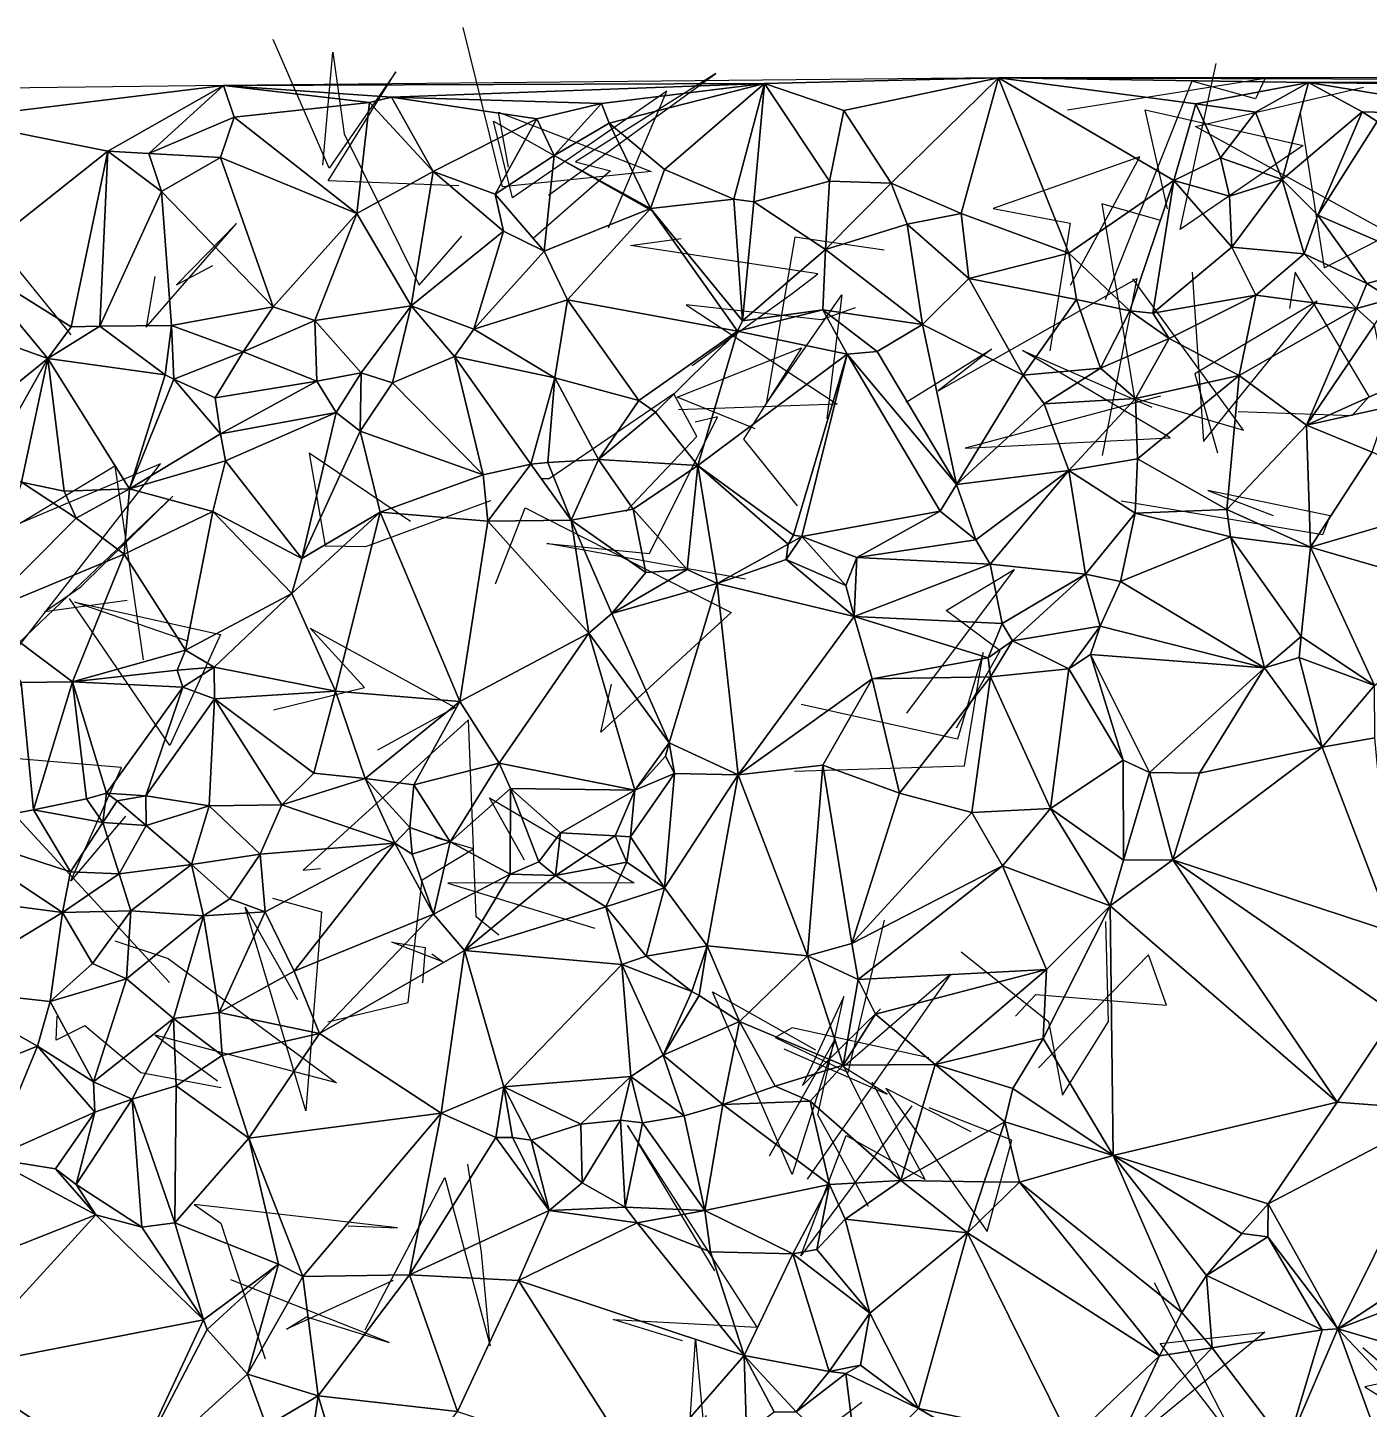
# Model space of a CAD drawing. Header units: metres. Extents: x -15.7 to 15.3, y -15.5 to 15.4.
# Drawn here: x -9.55 to 1.58, y 3.94 to 15.4 of the extents above; entities that cross this region are included whole.
import ezdxf

# ---------------------------------------------------------------- set-up
doc = ezdxf.new("R2010")
doc.units = ezdxf.units.M
doc.layers.add('CRACKS', color=1, linetype='Continuous')
doc.layers.add('STREET_MESH', color=7, linetype='Continuous')

msp = doc.modelspace()

# ---------------------------------------------------------------- linework, layer by layer
at = {"layer": 'CRACKS'}
for points in [[(-5.563, 14.245, 0.1), (-5.646, 14.701, 0.1), (-4.382, 14.21, 0.1), (-5.614, 14.081, 0.1), (-5.94, 15.403, 0.1)], [(-5.976, 14.09, 0.1), (-7.06, 14.131, 0.1), (-6.499, 15.037, 0.1), (-7.052, 14.238, 0.1), (-7.517, 15.304, 0.1)], [(-7.105, 14.261, 0.1), (-7.022, 15.198, 0.1), (-6.927, 14.521, 0.1), (-6.304, 13.267, 0.1), (-5.951, 13.672, 0.1)], [(-5.231, 14.014, 0.1), (-3.845, 15.022, 0.1), (-5.008, 14.291, 0.1), (-4.719, 14.216, 0.1), (-5.36, 13.654, 0.1)], [(-0.098, 13.9, 0.1), (-0.284, 14.721, 0.1), (1.028, 14.424, 0.1), (0.007, 13.728, 0.1), (0.305, 15.104, 0.1)], [(-0.927, 14.722, 0.1), (0.713, 14.983, 0.1), (0.632, 14.811, 0.1), (0.104, 14.96, 0.1), (-0.616, 13.144, 0.1)], [(1.001, 14.693, 0.1), (1.2, 13.41, 0.1), (1.751, 13.693, 0.1), (0.133, 14.583, 0.1), (1.526, 14.908, 0.1)], [(-4.735, 13.743, 0.1), (-4.252, 14.876, 0.1), (-5.531, 13.992, 0.1), (-5.688, 14.626, 0.1), (-4.36, 13.875, 0.1)], [(-10.856, 14.071, 0.1), (-10.058, 13.77, 0.1), (-10.567, 12.775, 0.1), (-10.473, 14.432, 0.1), (-9.195, 12.855, 0.1)], [(-0.902, 13.266, 0.1), (-0.327, 14.332, 0.1), (-1.543, 13.904, 0.1), (-0.906, 13.781, 0.1), (-1.075, 12.721, 0.1)], [(-0.164, 13.805, 0.1), (-0.642, 13.942, 0.1), (-0.372, 12.329, 0.1), (0.532, 12.063, 0.1), (-0.387, 13.32, 0.1)], [(-8.498, 13.338, 0.1), (-8.57, 12.919, 0.1), (-7.82, 13.777, 0.1), (-8.317, 13.269, 0.1), (-8.015, 13.429, 0.1)], [(-4.042, 12.601, 0.1), (-3.21, 13.197, 0.1), (-2.999, 13.362, 0.1), (-4.553, 13.597, 0.1), (-4.133, 13.655, 0.1)], [(-2.447, 13.558, 0.1), (-3.188, 13.665, 0.1), (-3.428, 12.284, 0.1), (-2.8, 13.188, 0.1), (-2.924, 12.159, 0.1)], [(-2.267, 12.297, 0.1), (-1.557, 12.737, 0.1), (-2.001, 12.391, 0.1), (-0.354, 13.322, 0.1), (-0.64, 11.854, 0.1)], [(0.107, 13.376, 0.1), (0.199, 11.969, 0.1), (1.144, 13.133, 0.1), (0.127, 12.531, 0.1), (0.317, 11.876, 0.1)], [(0.488, 12.219, 0.1), (1.433, 12.186, 0.1), (1.574, 12.343, 0.1), (0.96, 13.375, 0.1), (0.913, 13.074, 0.1)], [(-2.69, 13.079, 0.1), (-2.972, 12.979, 0.1), (-4.09, 13.104, 0.1), (-2.839, 12.28, 0.1), (-4.154, 12.234, 0.1)], [(-3.519, 12.075, 0.1), (-4.164, 12.337, 0.1), (-3.133, 12.747, 0.1), (-3.614, 11.99, 0.1), (-3.17, 11.437, 0.1)], [(-0.156, 12.346, 0.1), (-1.777, 11.914, 0.1), (-0.077, 12.002, 0.1), (-1.3, 12.726, 0.1), (-0.227, 12.256, 0.1)], [(-4.59, 11.39, 0.1), (-4.001, 12.013, 0.1), (-4.193, 12.366, 0.1), (-5.227, 11.661, 0.1), (-5.289, 11.662, 0.1)], [(-3.598, 10.829, 0.1), (-5.245, 11.125, 0.1), (-4.394, 11.041, 0.1), (-3.832, 12.176, 0.1), (-4.015, 12.13, 0.1)], [(-6.378, 11.308, 0.1), (-7.217, 11.874, 0.1), (-7.086, 11.104, 0.1), (-6.747, 11.099, 0.1), (-5.711, 11.482, 0.1)], [(-9.636, 10.258, 0.1), (-8.451, 11.784, 0.1), (-9.62, 11.289, 0.1), (-8.829, 11.769, 0.1), (-8.593, 10.159, 0.1)], [(-8.727, 10.651, 0.1), (-9.412, 10.559, 0.1), (-9.111, 10.766, 0.1), (-8.348, 11.516, 0.1), (-9.624, 10.301, 0.1)], [(-0.483, 11.477, 0.1), (1.19, 11.198, 0.1), (1.25, 11.353, 0.1), (0.236, 11.563, 0.1), (0.778, 11.357, 0.1)], [(-5.671, 10.79, 0.1), (-5.427, 11.419, 0.1), (-3.717, 10.552, 0.1), (-4.799, 9.559, 0.1), (-4.709, 9.959, 0.1)], [(-1.848, 9.597, 0.1), (-1.487, 10.233, 0.1), (-1.935, 10.568, 0.1), (-1.371, 10.909, 0.1), (-2.262, 9.717, 0.1)], [(-8.233, 10.318, 0.1), (-9.16, 10.638, 0.1), (-7.952, 10.369, 0.1), (-8.374, 9.449, 0.1), (-9.204, 10.669, 0.1)], [(-7.512, 9.744, 0.1), (-6.759, 9.931, 0.1), (-7.209, 10.421, 0.1), (-6.006, 9.764, 0.1), (-6.65, 9.41, 0.1)], [(-3.192, 9.236, 0.1), (-1.783, 9.281, 0.1), (-1.628, 10.221, 0.1), (-1.841, 9.503, 0.1), (-3.136, 9.788, 0.1)], [(-5.645, 7.877, 0.1), (-5.832, 8.028, 0.1), (-5.896, 9.663, 0.1), (-7.267, 8.414, 0.1), (-7.122, 8.43, 0.1)], [(-8.742, 8.864, 0.1), (-9.194, 8.327, 0.1), (-8.773, 9.266, 0.1), (-10.129, 9.379, 0.1), (-8.377, 7.484, 0.1)], [(-5.432, 8.499, 0.1), (-5.721, 9.014, 0.1), (-4.522, 8.31, 0.1), (-6.068, 8.307, 0.1), (-4.849, 7.934, 0.1)], [(-7.062, 7.157, 0.1), (-6.395, 7.318, 0.1), (-6.28, 8.334, 0.1), (-5.855, 8.593, 0.1), (-6.173, 8.687, 0.1)], [(-7.521, 8.183, 0.1), (-7.116, 8.07, 0.1), (-7.245, 6.42, 0.1), (-7.749, 8.108, 0.1), (-7.313, 7.343, 0.1)], [(-2.078, 6.859, 0.1), (-3.212, 7.107, 0.1), (-3.353, 7.028, 0.1), (-2.747, 6.736, 0.1), (-2.445, 8, 0.1)], [(-1.81, 7.737, 0.1), (-1.086, 7.161, 0.1), (-0.968, 6.549, 0.1), (-0.588, 7.159, 0.1), (-0.611, 7.989, 0.1)], [(-8.83, 7.828, 0.1), (-8.388, 7.683, 0.1), (-6.991, 6.652, 0.1), (-8.495, 7.047, 0.1), (-7.979, 6.667, 0.1)], [(-6.201, 7.722, 0.1), (-6.109, 7.654, 0.1), (-6.532, 7.817, 0.1), (-6.254, 7.774, 0.1), (-6.278, 7.482, 0.1)], [(-1.358, 7.204, 0.1), (-1.19, 7.385, 0.1), (-0.108, 7.297, 0.1), (-0.257, 7.714, 0.1), (-1.167, 6.777, 0.1)], [(-3.28, 6.934, 0.1), (-2.423, 6.558, 0.1), (-2.789, 6.784, 0.1), (-1.896, 7.555, 0.1), (-3.088, 5.853, 0.1)], [(-3.399, 6.045, 0.1), (-2.855, 7.013, 0.1), (-3.21, 5.892, 0.1), (-3.873, 7.405, 0.1), (-3.017, 6.924, 0.1)], [(-2.578, 5.625, 0.1), (-2.999, 6.386, 0.1), (-2.782, 7.367, 0.1), (-3.125, 6.63, 0.1), (-2.48, 7.264, 0.1)], [(-7.948, 6.609, 0.1), (-8.613, 6.734, 0.1), (-9.077, 7.125, 0.1), (-9.315, 7.006, 0.1), (-9.308, 7.204, 0.1)], [(-2.22, 6.46, 0.1), (-3.14, 5.216, 0.1), (-2.764, 6.215, 0.1), (-2.108, 5.849, 0.1), (-2.548, 6.657, 0.1)], [(-1.726, 6.244, 0.1), (-2.434, 6.605, 0.1), (-1.594, 5.418, 0.1), (-1.389, 6.176, 0.1), (-2.075, 6.443, 0.1)], [(-4.121, 4.512, 0.1), (-4.695, 4.69, 0.1), (-3.502, 4.625, 0.1), (-4.578, 6.298, 0.1), (-3.856, 5.092, 0.1)], [(-6.754, 4.603, 0.1), (-6.093, 5.866, 0.1), (-5.716, 4.471, 0.1), (-5.789, 5.245, 0.1), (-5.901, 5.976, 0.1)], [(-6.894, 5.465, 0.1), (-6.485, 5.45, 0.1), (-8.172, 5.643, 0.1), (-7.951, 5.489, 0.1), (-7.581, 4.364, 0.1)], [(-6.52, 5.012, 0.1), (-7.406, 4.61, 0.1), (-7.239, 4.711, 0.1), (-6.555, 4.497, 0.1), (-7.868, 5.017, 0.1)], [(-0.209, 4.997, 0.1), (0.479, 3.657, 0.1), (-0.16, 4.49, 0.1), (0.71, 4.583, 0.1), (-0.602, 3.511, 0.1)], [(-3.925, 3.893, 0.1), (-4.072, 3.653, 0.1), (-4.013, 4.522, 0.1), (-3.879, 3.063, 0.1), (-2.633, 4.004, 0.1)], [(1.375, 3.671, 0.1), (3.073, 4.46, 0.1), (1.539, 4.13, 0.1), (2.846, 3.313, 0.1), (1.522, 4.455, 0.1)]]:
    msp.add_polyline3d(points, dxfattribs=at)
at = {"layer": 'STREET_MESH'}
for points in [[(-13.435, 14.857), (-10.214, 14.643), (-7.928, 14.924)], [(-10.214, 14.643), (-8.887, 14.378), (-7.928, 14.924)], [(-8.887, 14.378), (-8.548, 14.358), (-7.928, 14.924)], [(-8.548, 14.358), (-7.84, 14.66), (-7.928, 14.924)], [(-3.44, 14.939), (-1.499, 14.987), (-7.928, 14.924)], [(-6.534, 14.825), (-3.44, 14.939), (-7.928, 14.924)], [(-6.717, 14.782), (-6.534, 14.825), (-7.928, 14.924)], [(-7.84, 14.66), (-6.717, 14.782), (-7.928, 14.924)], [(-6.534, 14.825), (-4.793, 14.774), (-3.44, 14.939)], [(-4.793, 14.774), (-4.73, 14.611), (-3.44, 14.939)], [(-4.73, 14.611), (-4.27, 14.227), (-3.44, 14.939)], [(-4.27, 14.227), (-3.695, 13.981), (-3.44, 14.939)], [(-3.44, 14.939), (-3.695, 13.981), (-3.53, 13.958)], [(-2.903, 14.128), (-3.44, 14.939), (-3.53, 13.958)], [(-2.784, 14.716), (-1.499, 14.987), (-3.44, 14.939)], [(-2.903, 14.128), (-2.784, 14.716), (-3.44, 14.939)], [(-2.784, 14.716), (-2.39, 14.112), (-1.499, 14.987)], [(-2.39, 14.112), (-1.809, 13.861), (-1.499, 14.987)], [(-1.809, 13.861), (-0.918, 13.533), (-1.499, 14.987)], [(-1.499, 14.987), (7.733, 14.96), (13.707, 14.992)], [(0.137, 14.77), (-1.499, 14.987), (-0.047, 14.135)], [(-1.499, 14.987), (0.137, 14.77), (1.072, 14.948)], [(-1.499, 14.987), (-0.918, 13.533), (-0.047, 14.135)], [(7.733, 14.96), (-1.499, 14.987), (1.072, 14.948)], [(0.137, 14.77), (0.631, 14.702), (1.072, 14.948)], [(0.631, 14.702), (0.853, 14.143), (1.072, 14.948)], [(0.853, 14.143), (1.516, 14.703), (1.072, 14.948)], [(5.267, 14.89), (7.733, 14.96), (1.072, 14.948)], [(2.753, 14.671), (5.267, 14.89), (1.072, 14.948)], [(1.516, 14.703), (2.753, 14.671), (1.072, 14.948)], [(-6.717, 14.782), (-6.19, 14.21), (-6.534, 14.825)], [(-5.33, 14.646), (-4.793, 14.774), (-6.534, 14.825)], [(-6.19, 14.21), (-5.33, 14.646), (-6.534, 14.825)], [(-6.717, 14.782), (-7.84, 14.66), (-6.823, 13.862)], [(-6.19, 14.21), (-6.717, 14.782), (-6.823, 13.862)], [(-5.33, 14.646), (-5.185, 14.342), (-4.793, 14.774)], [(-5.185, 14.342), (-4.73, 14.611), (-4.793, 14.774)], [(-2.903, 14.128), (-2.39, 14.112), (-2.784, 14.716)], [(0.341, 14.324), (0.137, 14.77), (-0.047, 14.135)], [(0.341, 14.324), (0.631, 14.702), (0.137, 14.77)], [(0.853, 14.143), (0.631, 14.702), (0.341, 14.324)], [(0.853, 14.143), (1.148, 13.848), (1.516, 14.703)], [(1.516, 14.703), (1.148, 13.848), (1.641, 14.625)], [(1.516, 14.703), (1.641, 14.625), (2.753, 14.671)], [(-8.887, 14.378), (-10.214, 14.643), (-10.049, 13.458)], [(-7.84, 14.66), (-8.548, 14.358), (-7.952, 14.327)], [(-6.823, 13.862), (-7.84, 14.66), (-7.952, 14.327)], [(-5.33, 14.646), (-6.19, 14.21), (-5.676, 14.022)], [(-5.185, 14.342), (-5.33, 14.646), (-5.676, 14.022)], [(-4.73, 14.611), (-5.185, 14.342), (-4.386, 13.904)], [(-4.27, 14.227), (-4.73, 14.611), (-4.386, 13.904)], [(1.641, 14.625), (1.148, 13.848), (2.112, 13.431)], [(-9.191, 12.922), (-8.887, 14.378), (-10.049, 13.458)], [(-9.191, 12.922), (-8.953, 12.928), (-8.887, 14.378)], [(-8.953, 12.928), (-8.443, 14.044), (-8.887, 14.378)], [(-8.443, 14.044), (-8.548, 14.358), (-8.887, 14.378)], [(-8.548, 14.358), (-8.443, 14.044), (-7.952, 14.327)], [(-8.443, 14.044), (-7.515, 13.086), (-7.952, 14.327)], [(-7.515, 13.086), (-6.823, 13.862), (-7.952, 14.327)], [(-5.269, 13.55), (-5.185, 14.342), (-5.676, 14.022)], [(-5.185, 14.342), (-5.269, 13.55), (-4.386, 13.904)], [(0.415, 14.004), (0.341, 14.324), (-0.047, 14.135)], [(0.415, 14.004), (0.853, 14.143), (0.341, 14.324)], [(-6.371, 13.096), (-6.19, 14.21), (-6.823, 13.862)], [(-6.371, 13.096), (-5.605, 13.714), (-6.19, 14.21)], [(-6.19, 14.21), (-5.605, 13.714), (-5.676, 14.022)], [(-3.695, 13.981), (-4.27, 14.227), (-4.386, 13.904)], [(-2.936, 13.564), (-2.903, 14.128), (-3.53, 13.958)], [(-2.903, 14.128), (-2.936, 13.564), (-2.39, 14.112)], [(-2.936, 13.564), (-2.257, 13.774), (-2.39, 14.112)], [(-2.39, 14.112), (-2.257, 13.774), (-1.809, 13.861)], [(-0.918, 13.533), (-0.411, 13.053), (-0.047, 14.135)], [(-0.411, 13.053), (-0.219, 13.036), (-0.047, 14.135)], [(-0.219, 13.036), (0.435, 13.582), (-0.047, 14.135)], [(0.435, 13.582), (0.415, 14.004), (-0.047, 14.135)], [(0.853, 14.143), (0.415, 14.004), (0.435, 13.582)], [(1.035, 13.527), (0.853, 14.143), (0.435, 13.582)], [(1.035, 13.527), (1.148, 13.848), (0.853, 14.143)], [(-8.443, 14.044), (-8.953, 12.928), (-8.36, 12.931)], [(-7.515, 13.086), (-8.443, 14.044), (-8.36, 12.931)], [(-5.605, 13.714), (-5.269, 13.55), (-5.676, 14.022)], [(-3.622, 12.97), (-3.695, 13.981), (-4.386, 13.904)], [(-3.695, 13.981), (-3.622, 12.97), (-3.53, 13.958)], [(-5.269, 13.55), (-5.075, 13.145), (-4.386, 13.904)], [(-5.075, 13.145), (-3.665, 12.884), (-4.386, 13.904)], [(-3.665, 12.884), (-3.622, 12.97), (-4.386, 13.904)], [(-3.622, 12.97), (-2.936, 13.564), (-3.53, 13.958)], [(-6.823, 13.862), (-7.515, 13.086), (-7.171, 12.975)], [(-6.371, 13.096), (-6.823, 13.862), (-7.171, 12.975)], [(-2.936, 13.564), (-2.13, 12.94), (-2.257, 13.774)], [(-2.257, 13.774), (-1.747, 13.321), (-1.809, 13.861)], [(-2.257, 13.774), (-2.13, 12.94), (-1.747, 13.321)], [(-1.809, 13.861), (-1.747, 13.321), (-0.918, 13.533)], [(1.556, 13.28), (1.148, 13.848), (1.035, 13.527)], [(1.148, 13.848), (1.556, 13.28), (2.112, 13.431)], [(-5.605, 13.714), (-6.371, 13.096), (-5.851, 12.903)], [(-5.605, 13.714), (-5.851, 12.903), (-5.269, 13.55)], [(-5.851, 12.903), (-5.075, 13.145), (-5.269, 13.55)], [(-2.956, 13.061), (-2.936, 13.564), (-3.622, 12.97)], [(-2.956, 13.061), (-2.13, 12.94), (-2.936, 13.564)], [(-1.747, 13.321), (-0.854, 13.148), (-0.918, 13.533)], [(-0.854, 13.148), (-0.411, 13.053), (-0.918, 13.533)], [(0.435, 13.582), (-0.219, 13.036), (0.634, 13.185)], [(1.035, 13.527), (0.435, 13.582), (0.634, 13.185)], [(1.468, 13.074), (1.035, 13.527), (0.634, 13.185)], [(1.468, 13.074), (1.556, 13.28), (1.035, 13.527)], [(-10.553, 13.077), (-9.385, 12.658), (-10.049, 13.458)], [(-9.385, 12.658), (-9.191, 12.922), (-10.049, 13.458)], [(1.556, 13.28), (1.76, 13.154), (2.112, 13.431)], [(-1.747, 13.321), (-2.13, 12.94), (-1.295, 12.521)], [(-0.854, 13.148), (-1.747, 13.321), (-1.295, 12.521)], [(-0.219, 13.036), (-0.084, 12.824), (0.634, 13.185)], [(-0.084, 12.824), (0.497, 12.519), (0.634, 13.185)], [(0.497, 12.519), (1.468, 13.074), (0.634, 13.185)], [(1.556, 13.28), (1.468, 13.074), (1.76, 13.154)], [(-10.553, 13.077), (-10.144, 12.042), (-9.385, 12.658)], [(-7.766, 12.715), (-7.515, 13.086), (-8.36, 12.931)], [(-7.515, 13.086), (-7.766, 12.715), (-7.171, 12.975)], [(-6.785, 12.54), (-6.371, 13.096), (-7.171, 12.975)], [(-6.527, 12.456), (-6.371, 13.096), (-6.785, 12.54)], [(-6.371, 13.096), (-6.527, 12.456), (-6.012, 12.674)], [(-5.851, 12.903), (-6.371, 13.096), (-6.012, 12.674)], [(-5.075, 13.145), (-5.851, 12.903), (-5.181, 12.499)], [(-5.075, 13.145), (-5.181, 12.499), (-4.482, 12.311)], [(-3.665, 12.884), (-5.075, 13.145), (-4.482, 12.311)], [(-0.854, 13.148), (-1.295, 12.521), (-0.653, 12.579)], [(-0.411, 13.053), (-0.854, 13.148), (-0.653, 12.579)], [(1.468, 13.074), (0.497, 12.519), (1.054, 12.106)], [(1.618, 12.938), (1.468, 13.074), (1.054, 12.106)], [(1.468, 13.074), (1.618, 12.938), (1.76, 13.154)], [(-7.766, 12.715), (-7.155, 12.471), (-7.171, 12.975)], [(-7.155, 12.471), (-6.785, 12.54), (-7.171, 12.975)], [(-2.956, 13.061), (-3.622, 12.97), (-3.665, 12.884)], [(-2.755, 12.696), (-2.956, 13.061), (-3.665, 12.884)], [(-2.507, 12.716), (-2.956, 13.061), (-2.755, 12.696)], [(-2.956, 13.061), (-2.507, 12.716), (-2.13, 12.94)], [(-0.084, 12.824), (-0.411, 13.053), (-0.653, 12.579)], [(-0.411, 13.053), (-0.084, 12.824), (-0.219, 13.036)], [(-8.953, 12.928), (-9.191, 12.922), (-9.385, 12.658)], [(-8.411, 12.523), (-8.953, 12.928), (-9.385, 12.658)], [(-8.953, 12.928), (-8.411, 12.523), (-8.36, 12.931)], [(-8.411, 12.523), (-8.34, 12.487), (-8.36, 12.931)], [(-8.34, 12.487), (-7.766, 12.715), (-8.36, 12.931)], [(-5.851, 12.903), (-6.012, 12.674), (-5.181, 12.499)], [(-4.345, 12.215), (-3.665, 12.884), (-4.482, 12.311)], [(-4.345, 12.215), (-3.995, 11.771), (-3.665, 12.884)], [(-3.995, 11.771), (-2.755, 12.696), (-3.665, 12.884)], [(-2.13, 12.94), (-2.507, 12.716), (-1.849, 11.615)], [(-2.13, 12.94), (-1.849, 11.615), (-1.295, 12.521)], [(1.726, 12.407), (1.618, 12.938), (1.054, 12.106)], [(-0.365, 12.328), (-0.084, 12.824), (-0.653, 12.579)], [(-0.084, 12.824), (-0.365, 12.328), (0.497, 12.519)], [(-10.144, 12.042), (-9.87, 11.802), (-9.385, 12.658)], [(-9.87, 11.802), (-9.602, 11.634), (-9.385, 12.658)], [(-9.602, 11.634), (-9.249, 11.558), (-9.385, 12.658)], [(-8.708, 11.578), (-8.411, 12.523), (-9.385, 12.658)], [(-9.249, 11.558), (-8.708, 11.578), (-9.385, 12.658)], [(-7.766, 12.715), (-8.34, 12.487), (-7.997, 12.332)], [(-7.766, 12.715), (-7.997, 12.332), (-7.155, 12.471)], [(-6.012, 12.674), (-6.527, 12.456), (-5.774, 11.695)], [(-6.012, 12.674), (-5.38, 11.782), (-5.181, 12.499)], [(-5.38, 11.782), (-6.012, 12.674), (-5.774, 11.695)], [(-2.755, 12.696), (-3.995, 11.771), (-3.199, 11.194)], [(-3.132, 11.183), (-2.755, 12.696), (-3.199, 11.194)], [(-2.755, 12.696), (-3.132, 11.183), (-1.985, 11.393)], [(-2.507, 12.716), (-2.755, 12.696), (-1.849, 11.615)], [(-1.849, 11.615), (-2.755, 12.696), (-1.985, 11.393)], [(-8.708, 11.578), (-8.34, 12.487), (-8.411, 12.523)], [(-6.993, 12.21), (-6.785, 12.54), (-7.155, 12.471)], [(-6.993, 12.21), (-6.795, 12.056), (-6.785, 12.54)], [(-6.795, 12.056), (-6.527, 12.456), (-6.785, 12.54)], [(-5.38, 11.782), (-5.237, 11.796), (-5.181, 12.499)], [(-5.237, 11.796), (-4.818, 11.82), (-5.181, 12.499)], [(-5.181, 12.499), (-4.818, 11.82), (-4.482, 12.311)], [(-1.295, 12.521), (-1.849, 11.615), (-1.122, 12.284)], [(-1.295, 12.521), (-1.122, 12.284), (-0.653, 12.579)], [(-1.122, 12.284), (-0.365, 12.328), (-0.653, 12.579)], [(0.497, 12.519), (-0.365, 12.328), (-0.346, 11.826)], [(0.394, 11.406), (0.497, 12.519), (-0.346, 11.826)], [(0.497, 12.519), (0.394, 11.406), (1.054, 12.106)], [(-8.34, 12.487), (-8.708, 11.578), (-7.954, 12.035)], [(-8.34, 12.487), (-7.954, 12.035), (-7.997, 12.332)], [(-7.997, 12.332), (-7.954, 12.035), (-7.155, 12.471)], [(-7.954, 12.035), (-6.993, 12.21), (-7.155, 12.471)], [(-6.527, 12.456), (-6.795, 12.056), (-5.774, 11.695)], [(1.727, 12.255), (1.726, 12.407), (1.054, 12.106)], [(-4.818, 11.82), (-4.345, 12.215), (-4.482, 12.311)], [(-1.849, 11.615), (-0.917, 11.731), (-1.122, 12.284)], [(-0.917, 11.731), (-0.365, 12.328), (-1.122, 12.284)], [(-0.365, 12.328), (-0.917, 11.731), (-0.346, 11.826)], [(-6.993, 12.21), (-7.954, 12.035), (-7.912, 11.811)], [(-7.279, 10.999), (-6.993, 12.21), (-7.912, 11.811)], [(-6.795, 12.056), (-6.993, 12.21), (-7.279, 10.999)], [(-3.995, 11.771), (-4.345, 12.215), (-4.818, 11.82)], [(1.598, 11.883), (1.727, 12.255), (1.054, 12.106)], [(-7.954, 12.035), (-8.708, 11.578), (-7.912, 11.811)], [(-6.628, 11.384), (-6.795, 12.056), (-7.279, 10.999)], [(-6.795, 12.056), (-6.628, 11.384), (-5.774, 11.695)], [(0.394, 11.406), (1.088, 11.094), (1.054, 12.106)], [(1.088, 11.094), (1.598, 11.883), (1.054, 12.106)], [(-8.708, 11.578), (-8.016, 11.391), (-7.912, 11.811)], [(-8.016, 11.391), (-7.279, 10.999), (-7.912, 11.811)], [(-5.237, 11.796), (-5.043, 11.318), (-4.818, 11.82)], [(-5.043, 11.318), (-4.531, 11.409), (-4.818, 11.82)], [(-4.531, 11.409), (-3.995, 11.771), (-4.818, 11.82)], [(-0.917, 11.731), (-0.366, 11.376), (-0.346, 11.826)], [(-0.366, 11.376), (0.394, 11.406), (-0.346, 11.826)], [(1.088, 11.094), (2.448, 11.491), (1.598, 11.883)], [(-5.774, 11.695), (-6.628, 11.384), (-5.736, 11.31)], [(-5.38, 11.782), (-5.774, 11.695), (-5.736, 11.31)], [(-5.043, 11.318), (-5.38, 11.782), (-5.736, 11.31)], [(-5.38, 11.782), (-5.043, 11.318), (-5.237, 11.796)], [(-4.531, 11.409), (-4.082, 10.91), (-3.995, 11.771)], [(-3.995, 11.771), (-4.082, 10.91), (-3.834, 10.794)], [(-3.245, 11.118), (-3.995, 11.771), (-3.834, 10.794)], [(-3.995, 11.771), (-3.245, 11.118), (-3.199, 11.194)], [(-1.688, 11.156), (-0.917, 11.731), (-1.849, 11.615)], [(-0.917, 11.731), (-1.688, 11.156), (-1.569, 10.952)], [(-0.779, 10.87), (-0.917, 11.731), (-1.569, 10.952)], [(-0.366, 11.376), (-0.917, 11.731), (-0.779, 10.87)], [(-9.938, 10.543), (-9.15, 11.335), (-9.602, 11.634)], [(-9.15, 11.335), (-9.249, 11.558), (-9.602, 11.634)], [(-8.708, 11.578), (-9.249, 11.558), (-9.15, 11.335)], [(-8.708, 11.578), (-9.15, 11.335), (-8.753, 11.037)], [(-8.016, 11.391), (-8.708, 11.578), (-8.753, 11.037)], [(-1.688, 11.156), (-1.849, 11.615), (-1.985, 11.393)], [(2.448, 11.491), (1.088, 11.094), (2.586, 10.661)], [(-8.016, 11.391), (-8.753, 11.037), (-8.242, 10.24)], [(-7.36, 10.711), (-8.016, 11.391), (-8.242, 10.24)], [(-8.016, 11.391), (-7.36, 10.711), (-7.279, 10.999)], [(-7.36, 10.711), (-6.628, 11.384), (-7.279, 10.999)], [(-7.36, 10.711), (-6.998, 9.899), (-6.628, 11.384)], [(-6.998, 9.899), (-5.968, 9.814), (-6.628, 11.384)], [(-6.628, 11.384), (-5.968, 9.814), (-5.736, 11.31)], [(-5.043, 11.318), (-4.424, 10.884), (-4.531, 11.409)], [(-4.424, 10.884), (-4.082, 10.91), (-4.531, 11.409)], [(-3.132, 11.183), (-2.676, 11.007), (-1.985, 11.393)], [(-2.676, 11.007), (-1.688, 11.156), (-1.985, 11.393)], [(-0.366, 11.376), (-0.779, 10.87), (-0.487, 10.808)], [(0.425, 11.181), (-0.366, 11.376), (-0.487, 10.808)], [(-0.366, 11.376), (0.425, 11.181), (0.394, 11.406)], [(0.394, 11.406), (0.425, 11.181), (1.088, 11.094)], [(-9.15, 11.335), (-9.938, 10.543), (-8.753, 11.037)], [(-5.968, 9.814), (-4.899, 10.382), (-5.736, 11.31)], [(-4.899, 10.382), (-5.043, 11.318), (-5.736, 11.31)], [(-4.707, 10.545), (-5.043, 11.318), (-4.899, 10.382)], [(-4.424, 10.884), (-5.043, 11.318), (-4.707, 10.545)], [(-3.262, 10.992), (-3.245, 11.118), (-3.834, 10.794)], [(-3.245, 11.118), (-3.262, 10.992), (-3.132, 11.183)], [(-3.262, 10.992), (-2.766, 10.775), (-3.132, 11.183)], [(-3.245, 11.118), (-3.132, 11.183), (-3.199, 11.194)], [(-2.766, 10.775), (-2.676, 11.007), (-3.132, 11.183)], [(-1.688, 11.156), (-2.676, 11.007), (-1.569, 10.952)], [(0.707, 10.093), (0.425, 11.181), (-0.487, 10.808)], [(1.088, 11.094), (0.425, 11.181), (1.011, 10.354)], [(0.425, 11.181), (0.707, 10.093), (1.011, 10.354)], [(-9.938, 10.543), (-9.181, 9.976), (-8.753, 11.037)], [(-8.753, 11.037), (-9.181, 9.976), (-8.242, 10.24)], [(-2.676, 11.007), (-2.766, 10.775), (-2.698, 10.518)], [(-2.676, 11.007), (-2.698, 10.518), (-1.569, 10.952)], [(1.088, 11.094), (1.011, 10.354), (1.619, 9.946)], [(1.088, 11.094), (1.619, 9.946), (2.586, 10.661)], [(-4.082, 10.91), (-4.707, 10.545), (-3.834, 10.794)], [(-4.082, 10.91), (-4.424, 10.884), (-4.707, 10.545)], [(-2.698, 10.518), (-3.262, 10.992), (-3.834, 10.794)], [(-2.766, 10.775), (-3.262, 10.992), (-2.698, 10.518)], [(-2.698, 10.518), (-1.469, 10.461), (-1.569, 10.952)], [(-1.469, 10.461), (-0.779, 10.87), (-1.569, 10.952)], [(-4.707, 10.545), (-4.232, 9.472), (-3.834, 10.794)], [(-3.834, 10.794), (-4.232, 9.472), (-3.66, 9.207)], [(-2.698, 10.518), (-3.834, 10.794), (-3.66, 9.207)], [(-1.469, 10.461), (-1.385, 10.316), (-0.779, 10.87)], [(-0.779, 10.87), (-1.385, 10.316), (-0.656, 10.439)], [(-0.779, 10.87), (-0.656, 10.439), (-0.487, 10.808)], [(-0.656, 10.439), (0.707, 10.093), (-0.487, 10.808)], [(-8.006, 10.098), (-7.36, 10.711), (-8.242, 10.24)], [(-6.998, 9.899), (-7.36, 10.711), (-8.006, 10.098)], [(-9.938, 10.543), (-9.605, 9.973), (-9.181, 9.976)], [(-4.707, 10.545), (-4.899, 10.382), (-4.232, 9.472)], [(-2.549, 10.002), (-2.698, 10.518), (-3.66, 9.207)], [(-1.469, 10.461), (-2.698, 10.518), (-1.587, 10.177)], [(-2.698, 10.518), (-2.549, 10.002), (-1.587, 10.177)], [(-1.385, 10.316), (-1.469, 10.461), (-1.587, 10.177)], [(-1.385, 10.316), (-0.918, 10.086), (-0.656, 10.439)], [(-0.918, 10.086), (-0.738, 10.203), (-0.656, 10.439)], [(-0.738, 10.203), (0.707, 10.093), (-0.656, 10.439)], [(-4.899, 10.382), (-5.968, 9.814), (-5.641, 9.302)], [(-4.516, 9.078), (-4.899, 10.382), (-5.641, 9.302)], [(-4.899, 10.382), (-4.516, 9.078), (-4.232, 9.472)], [(-1.567, 10.019), (-1.385, 10.316), (-1.587, 10.177)], [(-1.567, 10.019), (-0.918, 10.086), (-1.385, 10.316)], [(0.707, 10.093), (0.994, 10.18), (1.011, 10.354)], [(1.011, 10.354), (0.994, 10.18), (1.619, 9.946)], [(-9.181, 9.976), (-8.311, 10.075), (-8.242, 10.24)], [(-8.311, 10.075), (-8.006, 10.098), (-8.242, 10.24)], [(-0.738, 10.203), (-0.918, 10.086), (-0.467, 9.327)], [(-0.249, 9.225), (-0.738, 10.203), (-0.467, 9.327)], [(-0.738, 10.203), (-0.249, 9.225), (0.707, 10.093)], [(-8.311, 10.075), (-8.264, 9.933), (-8.006, 10.098)], [(-8.006, 10.098), (-8.264, 9.933), (-8.002, 9.836)], [(-6.998, 9.899), (-8.006, 10.098), (-8.002, 9.836)], [(-2.549, 10.002), (-1.567, 10.019), (-1.587, 10.177)], [(-0.918, 10.086), (-1.567, 10.019), (-1.068, 8.928)], [(-0.918, 10.086), (-1.068, 8.928), (-0.467, 9.327)], [(0.707, 10.093), (-0.249, 9.225), (0.167, 9.219)], [(0.707, 10.093), (0.167, 9.219), (1.185, 9.435)], [(0.994, 10.18), (0.707, 10.093), (1.185, 9.435)], [(1.619, 9.946), (0.994, 10.18), (1.185, 9.435)], [(-9.605, 9.973), (-10.311, 8.765), (-9.503, 8.917)], [(-9.181, 9.976), (-9.605, 9.973), (-9.503, 8.917)], [(-9.063, 9.007), (-9.181, 9.976), (-9.503, 8.917)], [(-8.264, 9.933), (-8.311, 10.075), (-9.181, 9.976)], [(-8.899, 9.054), (-8.264, 9.933), (-9.181, 9.976)], [(-9.063, 9.007), (-8.899, 9.054), (-9.181, 9.976)], [(-2.957, 9.287), (-2.549, 10.002), (-3.66, 9.207)], [(-2.549, 10.002), (-2.957, 9.287), (-2.322, 9.053)], [(-1.567, 10.019), (-2.549, 10.002), (-2.322, 9.053)], [(-1.722, 8.893), (-1.567, 10.019), (-2.322, 9.053)], [(-1.068, 8.928), (-1.567, 10.019), (-1.722, 8.893)], [(-8.264, 9.933), (-8.899, 9.054), (-8.573, 9.033)], [(-8.264, 9.933), (-8.573, 9.033), (-8.002, 9.836)], [(-6.998, 9.899), (-8.002, 9.836), (-7.179, 9.22)], [(-6.754, 9.176), (-6.998, 9.899), (-7.179, 9.22)], [(-6.998, 9.899), (-6.754, 9.176), (-5.968, 9.814)], [(1.62, 9.514), (1.619, 9.946), (1.185, 9.435)], [(-8.573, 9.033), (-8.048, 8.95), (-8.002, 9.836)], [(-8.048, 8.95), (-7.444, 8.956), (-8.002, 9.836)], [(-8.002, 9.836), (-7.444, 8.956), (-7.179, 9.22)], [(-5.968, 9.814), (-6.754, 9.176), (-6.35, 9.124)], [(-5.968, 9.814), (-6.35, 9.124), (-5.641, 9.302)], [(1.771, 7.9), (1.62, 9.514), (1.185, 9.435)], [(-4.516, 9.078), (-4.261, 9.361), (-4.232, 9.472)], [(-4.261, 9.361), (-4.187, 9.216), (-4.232, 9.472)], [(-4.232, 9.472), (-4.187, 9.216), (-3.66, 9.207)], [(0.167, 9.219), (-0.055, 8.5), (1.185, 9.435)], [(-0.055, 8.5), (1.771, 7.9), (1.185, 9.435)], [(-6.35, 9.124), (-6.049, 8.65), (-5.641, 9.302)], [(-6.049, 8.65), (-5.547, 9.094), (-5.641, 9.302)], [(-5.547, 9.094), (-4.516, 9.078), (-5.641, 9.302)], [(-4.516, 9.078), (-4.187, 9.216), (-4.261, 9.361)], [(-3.083, 7.704), (-2.957, 9.287), (-3.66, 9.207)], [(-2.957, 9.287), (-3.083, 7.704), (-2.716, 7.808)], [(-2.957, 9.287), (-2.716, 7.808), (-2.322, 9.053)], [(-0.467, 9.327), (-1.068, 8.928), (-0.464, 8.499)], [(-0.249, 9.225), (-0.467, 9.327), (-0.464, 8.499)], [(-7.444, 8.956), (-6.754, 9.176), (-7.179, 9.22)], [(-6.507, 8.639), (-6.754, 9.176), (-7.444, 8.956)], [(-6.754, 9.176), (-6.382, 8.769), (-6.35, 9.124)], [(-6.382, 8.769), (-6.754, 9.176), (-6.507, 8.639)], [(-4.187, 9.216), (-4.553, 8.692), (-4.269, 8.27)], [(-4.516, 9.078), (-4.553, 8.692), (-4.187, 9.216)], [(-4.187, 9.216), (-4.269, 8.27), (-3.66, 9.207)], [(-4.269, 8.27), (-3.917, 7.788), (-3.66, 9.207)], [(-3.917, 7.788), (-3.083, 7.704), (-3.66, 9.207)], [(-0.055, 8.5), (-0.249, 9.225), (-0.464, 8.499)], [(-0.249, 9.225), (-0.055, 8.5), (0.167, 9.219)], [(-8.899, 9.054), (-9.063, 9.007), (-8.93, 8.811)], [(-8.811, 8.991), (-8.899, 9.054), (-8.93, 8.811)], [(-8.899, 9.054), (-8.811, 8.991), (-8.573, 9.033)], [(-6.35, 9.124), (-6.382, 8.769), (-6.049, 8.65)], [(-5.547, 9.094), (-6.049, 8.65), (-5.55, 8.381)], [(-5.313, 8.484), (-5.547, 9.094), (-5.55, 8.381)], [(-5.547, 9.094), (-5.313, 8.484), (-5.132, 8.724)], [(-4.516, 9.078), (-5.547, 9.094), (-5.132, 8.724)], [(-4.68, 8.7), (-4.516, 9.078), (-5.132, 8.724)], [(-4.553, 8.692), (-4.516, 9.078), (-4.68, 8.7)], [(-2.716, 7.808), (-1.722, 8.893), (-2.322, 9.053)], [(-8.93, 8.811), (-9.063, 9.007), (-9.503, 8.917)], [(-8.811, 8.991), (-8.93, 8.811), (-8.57, 8.785)], [(-8.573, 9.033), (-8.811, 8.991), (-8.57, 8.785)], [(-8.048, 8.95), (-8.573, 9.033), (-8.57, 8.785)], [(-8.194, 8.463), (-8.048, 8.95), (-8.57, 8.785)], [(-8.194, 8.463), (-7.623, 8.547), (-8.048, 8.95)], [(-7.623, 8.547), (-7.444, 8.956), (-8.048, 8.95)], [(-6.507, 8.639), (-7.444, 8.956), (-7.623, 8.547)], [(-10.311, 8.765), (-9.196, 8.402), (-9.503, 8.917)], [(-9.196, 8.402), (-8.93, 8.811), (-9.503, 8.917)], [(-1.722, 8.893), (-2.716, 7.808), (-1.466, 8.45)], [(-1.068, 8.928), (-1.722, 8.893), (-1.466, 8.45)], [(-0.573, 8.119), (-1.068, 8.928), (-1.466, 8.45)], [(-0.464, 8.499), (-1.068, 8.928), (-0.573, 8.119)], [(-9.263, 8.063), (-10.311, 8.765), (-10.592, 8.239)], [(-9.263, 8.063), (-9.196, 8.402), (-10.311, 8.765)], [(-9.196, 8.402), (-8.792, 8.385), (-8.93, 8.811)], [(-8.93, 8.811), (-8.792, 8.385), (-8.57, 8.785)], [(-8.792, 8.385), (-8.194, 8.463), (-8.57, 8.785)], [(-6.363, 8.548), (-6.382, 8.769), (-6.507, 8.639)], [(-6.382, 8.769), (-6.363, 8.548), (-6.049, 8.65)], [(-5.313, 8.484), (-5.173, 8.371), (-5.132, 8.724)], [(-5.173, 8.371), (-4.68, 8.7), (-5.132, 8.724)], [(-6.507, 8.639), (-7.623, 8.547), (-7.582, 8.07)], [(-7.343, 7.579), (-6.507, 8.639), (-7.582, 8.07)], [(-6.507, 8.639), (-7.343, 7.579), (-6.186, 8.051)], [(-6.363, 8.548), (-6.507, 8.639), (-6.186, 8.051)], [(-6.363, 8.548), (-6.186, 8.051), (-6.049, 8.65)], [(-6.049, 8.65), (-6.186, 8.051), (-5.55, 8.381)], [(-4.583, 8.482), (-4.68, 8.7), (-5.173, 8.371)], [(-4.583, 8.482), (-4.553, 8.692), (-4.68, 8.7)], [(-4.553, 8.692), (-4.583, 8.482), (-4.269, 8.27)], [(-8.194, 8.463), (-7.874, 8.177), (-7.623, 8.547)], [(-7.623, 8.547), (-7.874, 8.177), (-7.582, 8.07)], [(-5.173, 8.371), (-5.313, 8.484), (-5.55, 8.381)], [(-4.756, 8.111), (-4.583, 8.482), (-5.173, 8.371)], [(-4.583, 8.482), (-4.756, 8.111), (-4.269, 8.27)], [(-0.055, 8.5), (-0.464, 8.499), (-0.573, 8.119)], [(-0.055, 8.5), (-0.573, 8.119), (1.308, 6.491)], [(1.795, 7.22), (-0.055, 8.5), (1.308, 6.491)], [(1.771, 7.9), (-0.055, 8.5), (1.795, 7.22)], [(-8.792, 8.385), (-9.196, 8.402), (-9.263, 8.063)], [(-8.697, 8.078), (-8.792, 8.385), (-9.263, 8.063)], [(-8.792, 8.385), (-8.697, 8.078), (-8.194, 8.463)], [(-8.194, 8.463), (-8.697, 8.078), (-8.094, 8.036)], [(-7.874, 8.177), (-8.194, 8.463), (-8.094, 8.036)], [(-6.186, 8.051), (-5.928, 7.75), (-5.55, 8.381)], [(-5.928, 7.75), (-5.173, 8.371), (-5.55, 8.381)], [(-4.756, 8.111), (-5.173, 8.371), (-5.928, 7.75)], [(-2.716, 7.808), (-2.664, 7.509), (-1.466, 8.45)], [(-2.664, 7.509), (-1.102, 7.592), (-1.466, 8.45)], [(-1.102, 7.592), (-0.573, 8.119), (-1.466, 8.45)], [(-4.269, 8.27), (-4.756, 8.111), (-4.421, 7.702)], [(-4.269, 8.27), (-4.421, 7.702), (-3.917, 7.788)], [(-10.31, 7.432), (-9.263, 8.063), (-10.592, 8.239)], [(-7.874, 8.177), (-8.094, 8.036), (-7.582, 8.07)], [(-9.263, 8.063), (-10.31, 7.432), (-9.366, 7.327)], [(-9.015, 7.64), (-9.263, 8.063), (-9.366, 7.327)], [(-9.015, 7.64), (-8.697, 8.078), (-9.263, 8.063)], [(-8.697, 8.078), (-9.015, 7.64), (-8.731, 7.514)], [(-8.697, 8.078), (-8.731, 7.514), (-8.094, 8.036)], [(-8.731, 7.514), (-8.342, 7.184), (-8.094, 8.036)], [(-8.342, 7.184), (-7.964, 7.236), (-8.094, 8.036)], [(-8.094, 8.036), (-7.964, 7.236), (-7.582, 8.07)], [(-7.964, 7.236), (-7.343, 7.579), (-7.582, 8.07)], [(-7.343, 7.579), (-7.131, 7.06), (-6.186, 8.051)], [(-7.131, 7.06), (-5.928, 7.75), (-6.186, 8.051)], [(-4.625, 7.634), (-4.756, 8.111), (-5.928, 7.75)], [(-4.756, 8.111), (-4.625, 7.634), (-4.421, 7.702)], [(-1.129, 7.018), (-0.549, 6.048), (-0.573, 8.119)], [(-1.102, 7.592), (-1.129, 7.018), (-0.573, 8.119)], [(-0.573, 8.119), (-0.549, 6.048), (1.308, 6.491)], [(-3.083, 7.704), (-2.664, 7.509), (-2.716, 7.808)], [(-5.928, 7.75), (-7.131, 7.06), (-6.122, 6.399)], [(-5.603, 6.618), (-5.928, 7.75), (-6.122, 6.399)], [(-4.625, 7.634), (-5.928, 7.75), (-5.603, 6.618)], [(-4.625, 7.634), (-4.044, 7.408), (-4.421, 7.702)], [(-4.421, 7.702), (-4.044, 7.408), (-3.917, 7.788)], [(-4.044, 7.408), (-3.984, 7.376), (-3.917, 7.788)], [(-3.984, 7.376), (-3.648, 7.16), (-3.917, 7.788)], [(-3.648, 7.16), (-3.083, 7.704), (-3.917, 7.788)], [(-3.648, 7.16), (-2.788, 6.797), (-3.083, 7.704)], [(-2.788, 6.797), (-2.664, 7.509), (-3.083, 7.704)], [(-8.731, 7.514), (-9.015, 7.64), (-9.366, 7.327)], [(-7.343, 7.579), (-7.964, 7.236), (-7.131, 7.06)], [(-4.625, 7.634), (-5.603, 6.618), (-4.55, 6.703)], [(-4.28, 6.882), (-4.625, 7.634), (-4.55, 6.703)], [(-4.044, 7.408), (-4.625, 7.634), (-4.28, 6.882)], [(-1.102, 7.592), (-2.664, 7.509), (-2.521, 7.22)], [(-2.025, 6.805), (-1.102, 7.592), (-2.521, 7.22)], [(-1.102, 7.592), (-2.025, 6.805), (-1.129, 7.018)], [(-8.731, 7.514), (-9.366, 7.327), (-9.007, 6.66)], [(-8.342, 7.184), (-8.731, 7.514), (-9.007, 6.66)], [(-2.664, 7.509), (-2.788, 6.797), (-2.521, 7.22)], [(-10.31, 7.432), (-9.47, 6.956), (-9.366, 7.327)], [(-10.172, 6.676), (-9.47, 6.956), (-10.31, 7.432)], [(-4.044, 7.408), (-4.28, 6.882), (-3.984, 7.376)], [(-4.28, 6.882), (-3.648, 7.16), (-3.984, 7.376)], [(-9.366, 7.327), (-9.47, 6.956), (-9.007, 6.66)], [(-7.939, 6.879), (-7.964, 7.236), (-8.342, 7.184)], [(-7.964, 7.236), (-7.939, 6.879), (-7.131, 7.06)], [(-2.788, 6.797), (-2.025, 6.805), (-2.521, 7.22)], [(2.216, 6.421), (1.795, 7.22), (1.308, 6.491)], [(-8.684, 6.517), (-8.342, 7.184), (-9.007, 6.66)], [(-8.32, 6.627), (-8.342, 7.184), (-8.684, 6.517)], [(-8.32, 6.627), (-7.939, 6.879), (-8.342, 7.184)], [(-3.648, 7.16), (-4.28, 6.882), (-3.787, 6.472)], [(-3.351, 6.625), (-3.648, 7.16), (-3.787, 6.472)], [(-3.648, 7.16), (-3.351, 6.625), (-2.788, 6.797)], [(-7.131, 7.06), (-7.939, 6.879), (-7.717, 6.194)], [(-7.131, 7.06), (-7.717, 6.194), (-6.122, 6.399)], [(-2.025, 6.805), (-1.382, 6.605), (-1.129, 7.018)], [(-1.129, 7.018), (-1.382, 6.605), (-0.549, 6.048)], [(-9.47, 6.956), (-10.172, 6.676), (-9.858, 6.025)], [(-9.47, 6.956), (-9.858, 6.025), (-8.994, 6.409)], [(-9.47, 6.956), (-8.994, 6.409), (-9.007, 6.66)], [(-7.939, 6.879), (-8.32, 6.627), (-7.717, 6.194)], [(-4.108, 6.377), (-4.28, 6.882), (-4.55, 6.703)], [(-3.787, 6.472), (-4.28, 6.882), (-4.108, 6.377)], [(-2.788, 6.797), (-3.351, 6.625), (-3.063, 6.499)], [(-2.788, 6.797), (-3.063, 6.499), (-2.31, 5.841)], [(-2.025, 6.805), (-2.788, 6.797), (-2.31, 5.841)], [(-1.448, 6.329), (-2.025, 6.805), (-2.31, 5.841)], [(-1.448, 6.329), (-1.382, 6.605), (-2.025, 6.805)], [(-8.994, 6.409), (-8.684, 6.517), (-9.007, 6.66)], [(-5.603, 6.618), (-4.963, 6.308), (-4.55, 6.703)], [(-4.963, 6.308), (-4.636, 6.342), (-4.55, 6.703)], [(-4.636, 6.342), (-4.452, 6.319), (-4.55, 6.703)], [(-4.452, 6.319), (-4.108, 6.377), (-4.55, 6.703)], [(-8.32, 6.627), (-8.684, 6.517), (-8.331, 5.49)], [(-8.32, 6.627), (-8.331, 5.49), (-7.717, 6.194)], [(-5.669, 6.199), (-5.603, 6.618), (-6.122, 6.399)], [(-5.669, 6.199), (-5.531, 6.199), (-5.603, 6.618)], [(-4.963, 6.308), (-5.603, 6.618), (-5.377, 6.176)], [(-5.603, 6.618), (-5.531, 6.199), (-5.377, 6.176)], [(-3.351, 6.625), (-3.787, 6.472), (-3.063, 6.499)], [(-1.382, 6.605), (-1.448, 6.329), (-0.549, 6.048)], [(-8.684, 6.517), (-9.149, 5.808), (-8.604, 5.454)], [(-9.149, 5.808), (-8.684, 6.517), (-8.994, 6.409)], [(-8.331, 5.49), (-8.684, 6.517), (-8.604, 5.454)], [(-3.787, 6.472), (-4.108, 6.377), (-3.936, 5.593)], [(-2.901, 5.808), (-3.787, 6.472), (-3.936, 5.593)], [(-3.787, 6.472), (-2.901, 5.808), (-3.063, 6.499)], [(-3.063, 6.499), (-2.901, 5.808), (-2.31, 5.841)], [(-0.549, 6.048), (0.736, 5.649), (1.308, 6.491)], [(0.736, 5.649), (2.216, 6.421), (1.308, 6.491)], [(2.216, 6.421), (0.736, 5.649), (1.313, 4.612)], [(3.089, 5.776), (2.216, 6.421), (1.313, 4.612)], [(-8.994, 6.409), (-9.858, 6.025), (-9.321, 5.938)], [(-9.149, 5.808), (-8.994, 6.409), (-9.321, 5.938)], [(-7.717, 6.194), (-7.27, 5.045), (-6.122, 6.399)], [(-7.27, 5.045), (-6.386, 5.058), (-6.122, 6.399)], [(-6.386, 5.058), (-5.669, 6.199), (-6.122, 6.399)], [(-4.953, 5.823), (-4.963, 6.308), (-5.377, 6.176)], [(-4.636, 6.342), (-4.963, 6.308), (-4.953, 5.823)], [(-4.636, 6.342), (-4.953, 5.823), (-4.596, 5.62)], [(-4.452, 6.319), (-4.636, 6.342), (-4.596, 5.62)], [(-3.936, 5.593), (-4.452, 6.319), (-4.596, 5.62)], [(-4.108, 6.377), (-4.452, 6.319), (-3.936, 5.593)], [(-1.618, 5.831), (-1.448, 6.329), (-2.31, 5.841)], [(-1.448, 6.329), (-1.618, 5.831), (-1.326, 5.829)], [(-1.448, 6.329), (-1.326, 5.829), (-0.549, 6.048)], [(-8.331, 5.49), (-7.473, 5.148), (-7.717, 6.194)], [(-7.473, 5.148), (-7.27, 5.045), (-7.717, 6.194)], [(-5.228, 5.593), (-5.669, 6.199), (-6.386, 5.058)], [(-5.228, 5.593), (-5.531, 6.199), (-5.669, 6.199)], [(-5.531, 6.199), (-5.228, 5.593), (-5.377, 6.176)], [(-5.228, 5.593), (-4.953, 5.823), (-5.377, 6.176)], [(-9.858, 6.025), (-10.497, 4.961), (-8.986, 5.556)], [(-9.321, 5.938), (-9.858, 6.025), (-8.986, 5.556)], [(-1.326, 5.829), (0.021, 4.746), (-0.549, 6.048)], [(0.519, 5.401), (-0.549, 6.048), (0.225, 5.053)], [(-0.549, 6.048), (0.021, 4.746), (0.225, 5.053)], [(0.519, 5.401), (0.736, 5.649), (-0.549, 6.048)], [(-9.149, 5.808), (-9.321, 5.938), (-8.986, 5.556)], [(-8.604, 5.454), (-9.149, 5.808), (-8.986, 5.556)], [(-4.953, 5.823), (-5.228, 5.593), (-4.596, 5.62)], [(-2.901, 5.808), (-3.936, 5.593), (-3.206, 5.234)], [(-3.008, 5.27), (-2.901, 5.808), (-3.206, 5.234)], [(-2.771, 5.522), (-2.901, 5.808), (-3.008, 5.27)], [(-2.901, 5.808), (-2.771, 5.522), (-2.31, 5.841)], [(-2.771, 5.522), (-1.758, 5.408), (-2.31, 5.841)], [(-1.758, 5.408), (-1.618, 5.831), (-2.31, 5.841)], [(-1.326, 5.829), (-1.618, 5.831), (-1.758, 5.408)], [(-0.165, 4.387), (-1.326, 5.829), (-1.758, 5.408)], [(0.021, 4.746), (-1.326, 5.829), (-0.165, 4.387)], [(3.089, 5.776), (1.313, 4.612), (3.238, 5.344)], [(-5.228, 5.593), (-4.496, 5.491), (-4.596, 5.62)], [(-4.496, 5.491), (-3.936, 5.593), (-4.596, 5.62)], [(0.736, 5.649), (0.519, 5.401), (0.733, 5.375)], [(1.313, 4.612), (0.736, 5.649), (0.733, 5.375)], [(-10.497, 4.961), (-10.148, 4.289), (-8.986, 5.556)], [(-10.148, 4.289), (-8.093, 4.687), (-8.986, 5.556)], [(-8.093, 4.687), (-8.604, 5.454), (-8.986, 5.556)], [(-5.228, 5.593), (-6.386, 5.058), (-5.481, 5.012)], [(-5.228, 5.593), (-5.481, 5.012), (-4.496, 5.491)], [(-3.936, 5.593), (-4.496, 5.491), (-3.888, 5.251)], [(-3.936, 5.593), (-3.888, 5.251), (-3.206, 5.234)], [(-2.568, 4.741), (-2.771, 5.522), (-3.008, 5.27)], [(-2.771, 5.522), (-2.568, 4.741), (-1.758, 5.408)], [(-8.093, 4.687), (-8.331, 5.49), (-8.604, 5.454)], [(-7.473, 5.148), (-8.331, 5.49), (-8.093, 4.687)], [(-4.496, 5.491), (-5.481, 5.012), (-3.609, 4.389)], [(-3.888, 5.251), (-4.496, 5.491), (-3.609, 4.389)], [(-2.568, 4.741), (-2.164, 3.952), (-1.758, 5.408)], [(-2.164, 3.952), (-0.902, 3.686), (-1.758, 5.408)], [(-0.902, 3.686), (-0.165, 4.387), (-1.758, 5.408)], [(0.733, 5.375), (0.519, 5.401), (0.225, 5.053)], [(1.185, 4.604), (0.733, 5.375), (0.225, 5.053)], [(1.185, 4.604), (1.313, 4.612), (0.733, 5.375)], [(1.313, 4.612), (3.24, 4.047), (3.238, 5.344)], [(-3.888, 5.251), (-3.609, 4.389), (-3.206, 5.234)], [(-3.609, 4.389), (-2.904, 4.259), (-3.206, 5.234)], [(-2.568, 4.741), (-3.008, 5.27), (-3.206, 5.234)], [(-2.904, 4.259), (-2.568, 4.741), (-3.206, 5.234)], [(-8.062, 4.605), (-7.473, 5.148), (-8.093, 4.687)], [(-7.473, 5.148), (-8.062, 4.605), (-7.729, 4.235)], [(-7.27, 5.045), (-7.473, 5.148), (-7.729, 4.235)], [(-7.142, 4.057), (-7.27, 5.045), (-7.729, 4.235)], [(-6.386, 5.058), (-7.27, 5.045), (-7.142, 4.057)], [(-6.386, 5.058), (-7.142, 4.057), (-5.987, 3.925)], [(-5.481, 5.012), (-6.386, 5.058), (-5.987, 3.925)], [(0.021, 4.746), (0.271, 4.455), (0.225, 5.053)], [(0.271, 4.455), (1.185, 4.604), (0.225, 5.053)], [(-4.462, 3.412), (-5.481, 5.012), (-5.987, 3.925)], [(-5.481, 5.012), (-4.462, 3.412), (-3.609, 4.389)], [(-2.644, 4.31), (-2.568, 4.741), (-2.904, 4.259)], [(-2.568, 4.741), (-2.644, 4.31), (-2.164, 3.952)], [(0.271, 4.455), (0.021, 4.746), (-0.165, 4.387)], [(-8.723, 3.334), (-8.093, 4.687), (-10.148, 4.289)], [(-8.723, 3.334), (-8.062, 4.605), (-8.093, 4.687)], [(-8.062, 4.605), (-8.723, 3.334), (-7.729, 4.235)], [(0.271, 4.455), (0.893, 3.634), (1.185, 4.604)], [(1.185, 4.604), (0.893, 3.634), (1.313, 4.612)], [(0.893, 3.634), (1.827, 3.209), (1.313, 4.612)], [(3.24, 4.047), (1.313, 4.612), (2.345, 3.52)], [(1.313, 4.612), (1.827, 3.209), (2.345, 3.52)], [(-3.609, 4.389), (-4.462, 3.412), (-3.591, 3.753)], [(-3.36, 3.922), (-3.609, 4.389), (-3.591, 3.753)], [(-3.36, 3.922), (-3.177, 3.922), (-3.609, 4.389)], [(-3.177, 3.922), (-2.904, 4.259), (-3.609, 4.389)], [(-0.165, 4.387), (-0.902, 3.686), (-0.507, 3.65)], [(0.271, 4.455), (-0.165, 4.387), (-0.507, 3.65)], [(0.893, 3.634), (0.271, 4.455), (-0.507, 3.65)], [(-8.723, 3.334), (-10.148, 4.289), (-9.389, 3.248)], [(-10.148, 4.289), (-9.718, 2.974), (-9.389, 3.248)], [(-2.765, 4.24), (-2.904, 4.259), (-3.177, 3.922)], [(-2.765, 4.24), (-3.177, 3.922), (-2.668, 3.442)], [(-2.765, 4.24), (-2.644, 4.31), (-2.904, 4.259)], [(-2.644, 4.31), (-2.765, 4.24), (-2.164, 3.952)], [(-2.164, 3.952), (-2.765, 4.24), (-2.668, 3.442)], [(-8.723, 3.334), (-7.571, 3.804), (-7.729, 4.235)], [(-7.571, 3.804), (-7.142, 4.057), (-7.729, 4.235)], [(-7.571, 3.804), (-7.263, 3.216), (-7.142, 4.057)], [(-7.263, 3.216), (-6.788, 2.881), (-7.142, 4.057)], [(-7.142, 4.057), (-6.788, 2.881), (-5.987, 3.925)], [(-1.405, 3.511), (-2.164, 3.952), (-2.668, 3.442)], [(-0.902, 3.686), (-2.164, 3.952), (-1.405, 3.511)]]:
    msp.add_3dface(points, dxfattribs=at)

doc.saveas('drawing.dxf')
